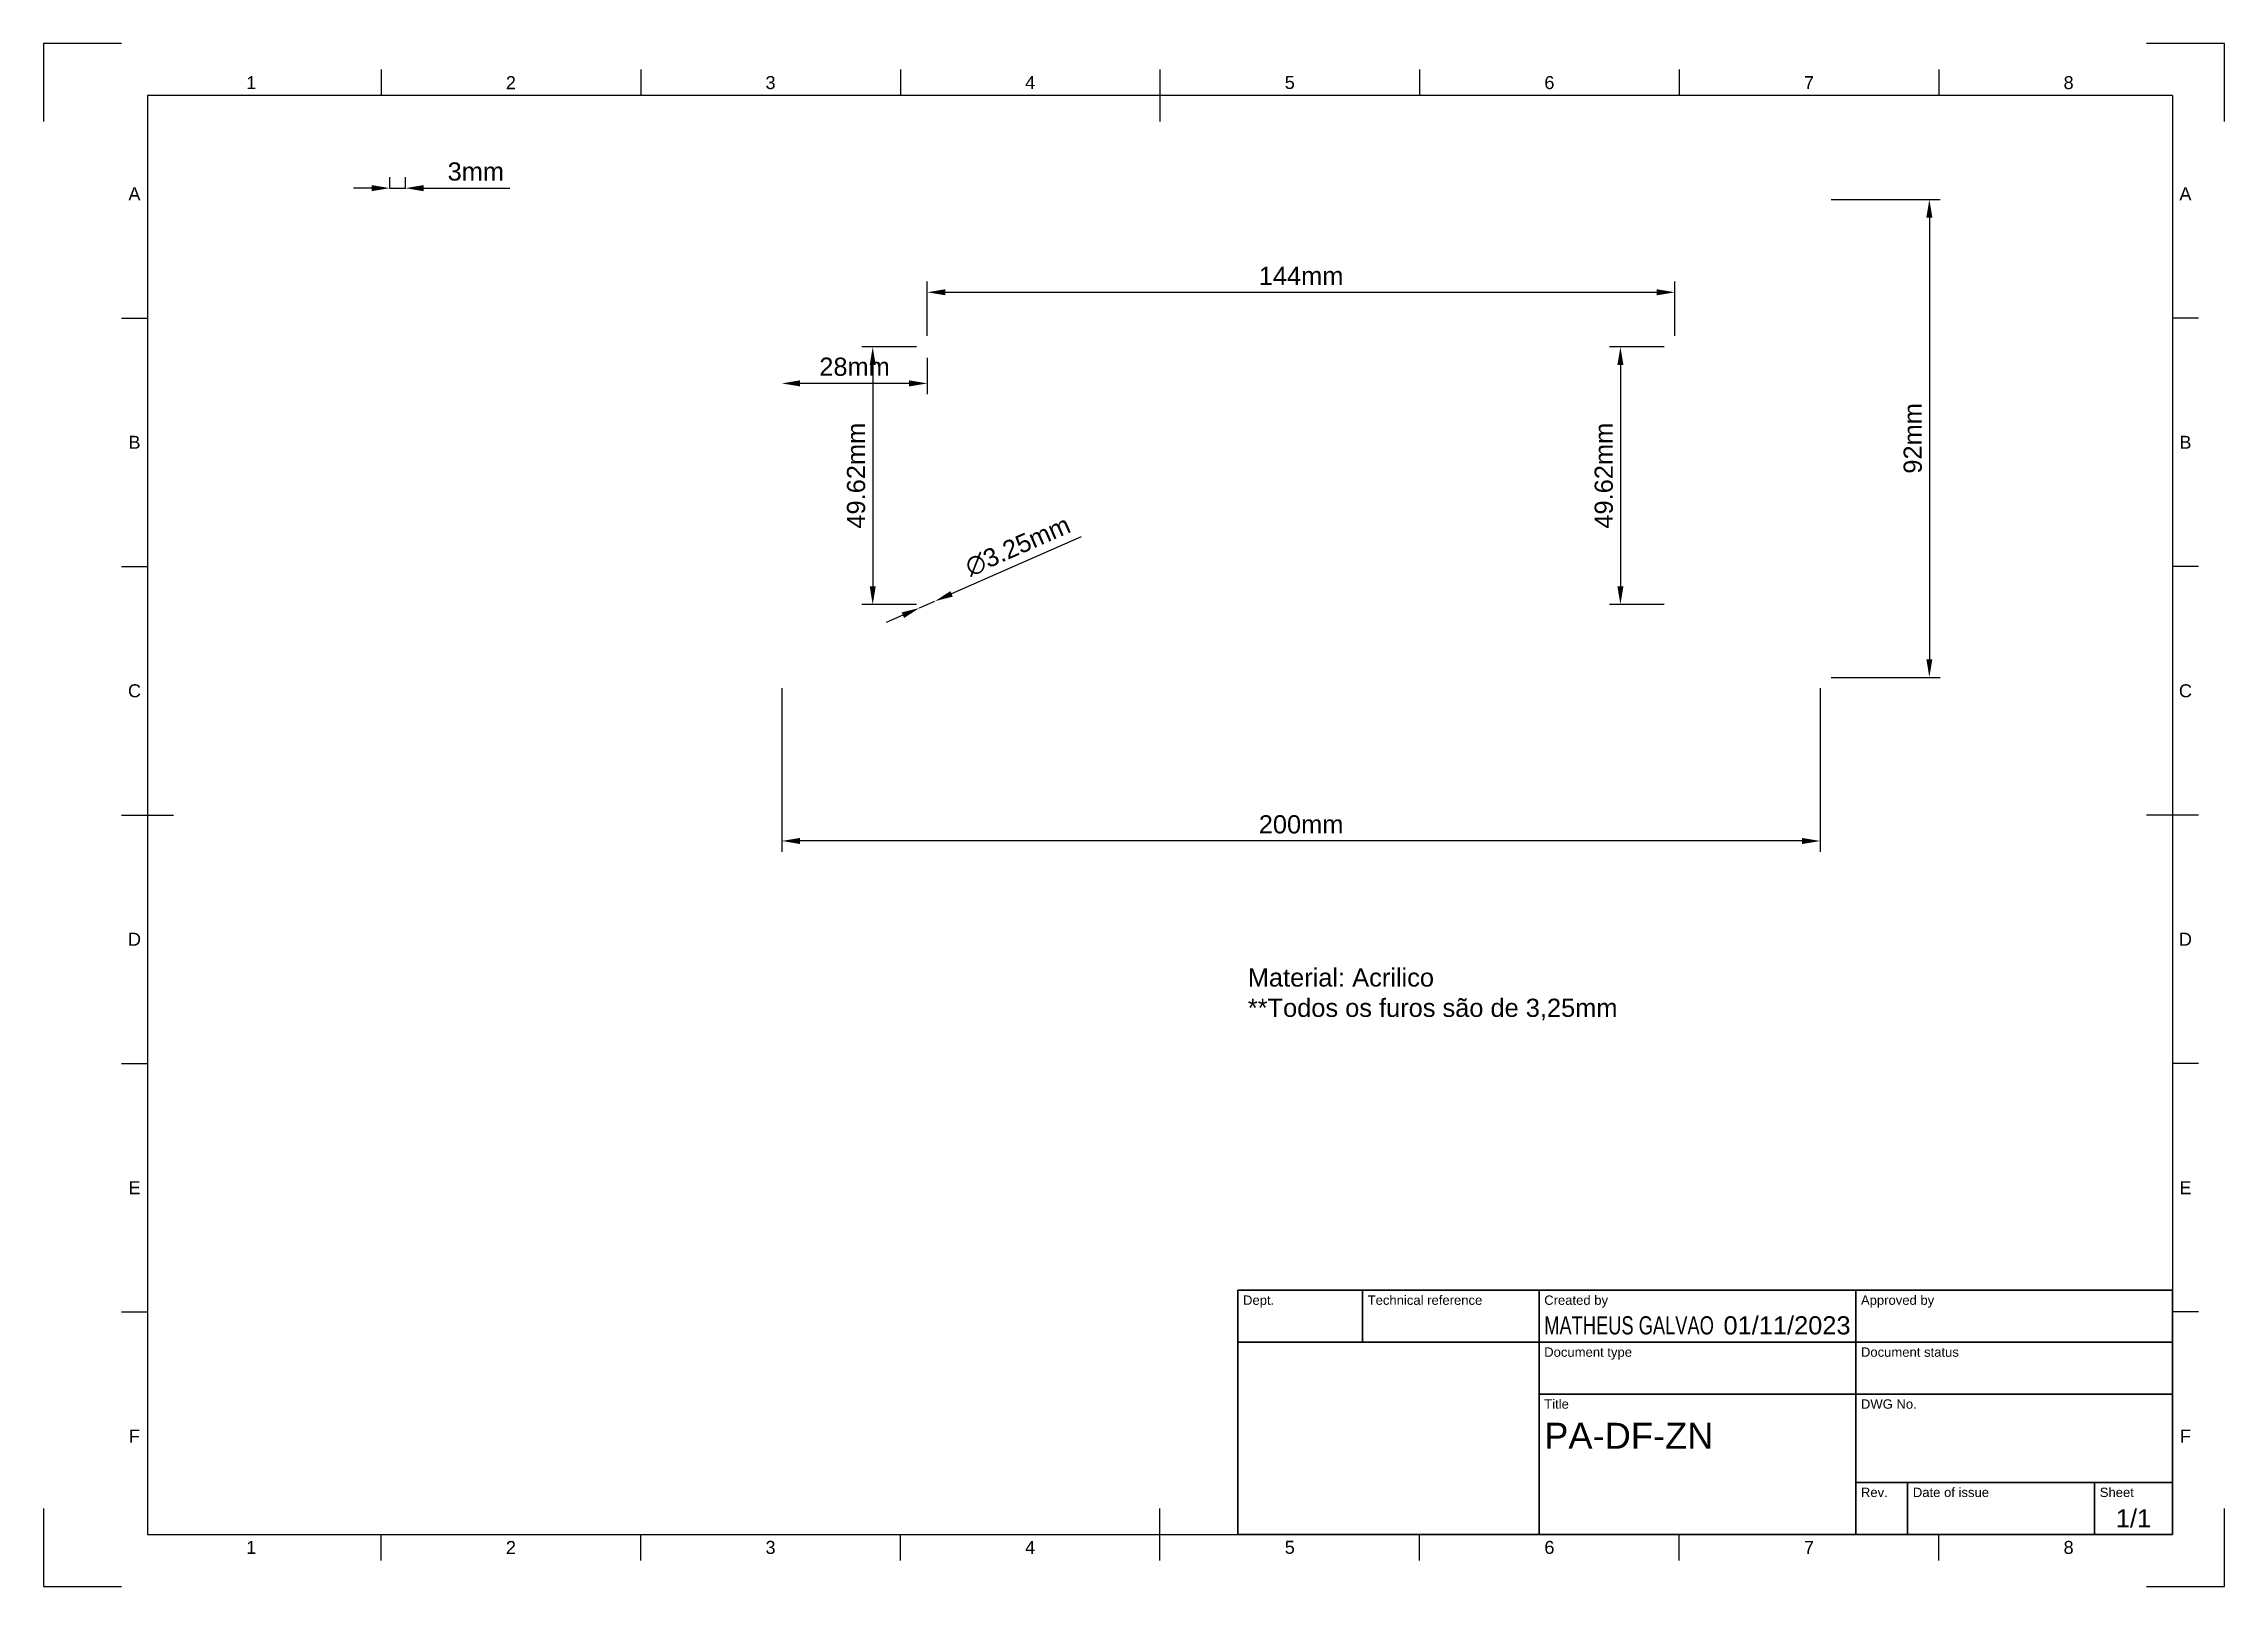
# Paper-space layout 'Folha1' of a CAD drawing. Header units: millimetres. Extents: x 0 to 420, y 0 to 297.
import ezdxf
from ezdxf.enums import TextEntityAlignment as Align

# ---------------------------------------------------------------- set-up
doc = ezdxf.new("R2010")
doc.units = ezdxf.units.MM
doc.header["$LTSCALE"] = 0.75
for name, color, linetype, lineweight in [('BORDER', 7, 'Continuous', 25), ('FD_Dimensions', 7, 'Continuous', 25), ('Notes', 7, 'Continuous', 25), ('TITLEBLOCK', 7, 'Continuous', 35)]:
    doc.layers.add(name, color=color, linetype=linetype, lineweight=lineweight)
doc.styles.add('FusionTitle', font='arial.ttf')
doc.styles.get("Standard").update_dxf_attribs({"font": 'arial.ttf'})
doc.dimstyles.new('Dim-ISO-25', dxfattribs={"dimtxt": 3.5, "dimasz": 3.5, "dimexe": 2.1, "dimexo": 2.1, "dimgap": 1.4, "dimtad": 1, "dimzin": 12, "dimdsep": 46, "dimtxsty": 'Standard', "dimcen": 0, "dimazin": 3, "dimtp": 0.1, "dimtm": 0.1, "dimtfac": 0.714286, "dimtmove": 0, "dimatfit": 3, "dimfxl": 1, "dimtzin": 12, "dimarcsym": 0})

# ---------------------------------------------------------------- blocks, each defined once
blk = doc.blocks.new('ISO_A3_SHEET')
at = {"layer": 'BORDER'}
for p, q in [((65, 292), (65, 287)), ((115, 292), (115, 287)), ((165, 292), (165, 287)), ((215, 292), (215, 282)), ((265, 292), (265, 287)), ((315, 292), (315, 287)), ((365, 292), (365, 287)), ((410, 287), (20, 287)), ((20, 287), (20, 10)), ((410, 287), (410, 10)), ((15, 244.16666), (20, 244.16666)), ((415, 244.16666), (410, 244.16666)), ((15, 196.33333), (20, 196.33333)), ((415, 196.33333), (410, 196.33333)), ((15, 148.5), (25, 148.5)), ((415, 148.5), (405, 148.5)), ((15, 100.66667), (20, 100.66667)), ((415, 100.66667), (410, 100.66667)), ((15, 52.83334), (20, 52.83334)), ((415, 52.83334), (410, 52.83334)), ((215, 5), (215, 15)), ((20, 10), (410, 10)), ((65, 5), (65, 10)), ((115, 5), (115, 10)), ((165, 5), (165, 10)), ((265, 5), (265, 10)), ((315, 5), (315, 10)), ((365, 5), (365, 10))]:
    blk.add_line(p, q, dxfattribs=at)
at = {"layer": 'Defpoints'}
for p, q in [((15, 297), (0, 297)), ((0, 297), (0, 282)), ((420, 297), (405, 297)), ((420, 282), (420, 297)), ((0, 15), (0, 0)), ((420, 0), (420, 15)), ((0, 0), (15, 0)), ((405, 0), (420, 0))]:
    blk.add_line(p, q, dxfattribs=at)
at = {"layer": 'BORDER', "style": 'FusionTitle'}
for s, p in [('1', (40, 289.5)), ('2', (90, 289.5)), ('3', (140, 289.5)), ('4', (190, 289.5)), ('5', (240, 289.5)), ('6', (290, 289.5)), ('7', (340, 289.5)), ('8', (390, 289.5)), ('A', (17.5, 268.08333)), ('A', (412.5, 268.08333)), ('B', (17.5, 220.25)), ('B', (412.5, 220.25)), ('C', (17.5, 172.41667)), ('C', (412.5, 172.41667)), ('D', (17.5, 124.58334)), ('D', (412.5, 124.58334)), ('E', (17.5, 76.75001)), ('E', (412.5, 76.75001)), ('F', (17.5, 28.91668)), ('F', (412.5, 28.91668)), ('1', (40, 7.5)), ('2', (90, 7.5)), ('3', (140, 7.5)), ('4', (190, 7.5)), ('5', (240, 7.5)), ('6', (290, 7.5)), ('7', (340, 7.5)), ('8', (390, 7.5))]:
    blk.add_text(s, height=2.5, dxfattribs=at).set_placement(p, align=Align.MIDDLE)
blk = doc.blocks.new('ISO_TITLEBLOCK')
at = {"layer": 'TITLEBLOCK'}
for p, q in [((0, 47), (-180, 47)), ((-180, 47), (-180, 0)), ((-156, 37), (-156, 47)), ((-122, 0), (-122, 47)), ((-61, 0), (-61, 47)), ((0, 0), (0, 47)), ((-180, 37), (0, 37)), ((-122, 27), (0, 27)), ((-61, 10), (0, 10)), ((-51, 0), (-51, 10)), ((-15, 0), (-15, 10)), ((-180, 0), (0, 0))]:
    blk.add_line(p, q, dxfattribs=at)
at = {"layer": 'TITLEBLOCK', "style": 'FusionTitle'}
for s, p in [('Dept.', (-179, 46)), ('Technical reference', (-155, 46)), ('Created by', (-121, 46)), ('Approved by', (-60, 46)), ('Document type', (-121, 36)), ('Document status', (-60, 36)), ('Title', (-121, 26)), ('DWG No.', (-60, 26)), ('Rev.', (-60, 9)), ('Date of issue', (-50, 9)), ('Sheet', (-14, 9))]:
    blk.add_text(s, height=1.8, dxfattribs=at).set_placement(p, align=Align.TOP_LEFT)
for tag, height, p in [('DEPT', 3.5, (-179, 42)), ('TECHNICAL_REFERENCE', 3.5, (-155, 42)), ('CREATED_BY', 3.5, (-121, 42)), ('APPROVED_BY', 3.5, (-60, 42)), ('DOCUMENT_TYPE', 3.5, (-121, 32)), ('DOCUMENT_STATUS', 3.5, (-60, 32)), ('TITLE_1', 5, (-121, 21.5)), ('TITLE_2', 5, (-121, 14)), ('TITLE_3', 5, (-121, 6.5)), ('DATE_OF_ISSUE', 3.5, (-50, 5))]:
    blk.add_attdef(tag, text='', height=height, dxfattribs=at).set_placement(p, align=Align.TOP_LEFT)
for tag, p in [('CREATED_DATE', (-62, 42)), ('APPROVED_DATE', (-0.99, 42))]:
    blk.add_attdef(tag, text='', height=3.5, dxfattribs=at).set_placement(p, align=Align.TOP_RIGHT)
for tag, height, p in [('DRAWING_NUMBER', 5, (-30.5, 19.75)), ('REV', 3.5, (-56, 4.85)), ('SHEET', 3.5, (-7.5, 4.85))]:
    blk.add_attdef(tag, text='', height=height, dxfattribs=at).set_placement(p, align=Align.TOP_CENTER)
blk = doc.blocks.new('*D23')
at = {"layer": 'Defpoints', "color": 0, "transparency": 16777216}
for p in [(142.18, 175), (342.18, 175), (142.18, 143.5)]:
    blk.add_point(p, dxfattribs=at)
at = {"layer": 'FD_Dimensions', "color": 0, "lineweight": -2, "transparency": 16777216}
for p, q in [((142.18, 172.9), (142.18, 141.4)), ((342.18, 172.9), (342.18, 141.4)), ((338.68, 143.5), (145.68, 143.5))]:
    blk.add_line(p, q, dxfattribs=at)
at = {"layer": 'FD_Dimensions', "color": 0, "transparency": 16777216}
for points in [[(145.68, 144.08), (145.68, 142.91), (142.18, 143.5)], [(338.68, 144.08), (338.68, 142.91), (342.18, 143.5)]]:
    blk.add_solid(points, dxfattribs=at)
at = {"layer": 'FD_Dimensions', "color": 0, "transparency": 16777216, "insert": (242.18, 146.68), "char_height": 3.5, "attachment_point": 5}
blk.add_mtext('200mm', dxfattribs=at)
blk = doc.blocks.new('*D24')
at = {"layer": 'Defpoints', "color": 0, "transparency": 16777216}
for p in [(342.18, 267), (342.18, 175), (363.18, 175)]:
    blk.add_point(p, dxfattribs=at)
at = {"layer": 'FD_Dimensions', "color": 0, "lineweight": -2, "transparency": 16777216}
for p, q in [((344.28, 267), (365.28, 267)), ((363.18, 263.5), (363.18, 178.5)), ((344.28, 175), (365.28, 175))]:
    blk.add_line(p, q, dxfattribs=at)
at = {"layer": 'FD_Dimensions', "color": 0, "transparency": 16777216}
for points in [[(362.6, 263.5), (363.76, 263.5), (363.18, 267)], [(362.6, 178.5), (363.76, 178.5), (363.18, 175)]]:
    blk.add_solid(points, dxfattribs=at)
at = {"layer": 'FD_Dimensions', "color": 0, "transparency": 16777216, "insert": (359.99, 221), "char_height": 3.5, "attachment_point": 5, "rotation": 90}
blk.add_mtext('92mm', dxfattribs=at)
blk = doc.blocks.new('*D25')
at = {"layer": 'Defpoints', "color": 0, "transparency": 16777216}
for p in [(170.18, 238.63), (142.18, 231.59), (142.18, 231.59)]:
    blk.add_point(p, dxfattribs=at)
at = {"layer": 'FD_Dimensions', "color": 0, "lineweight": -2, "transparency": 16777216}
for p, q in [((170.18, 236.53), (170.18, 229.49)), ((166.68, 231.59), (145.68, 231.59))]:
    blk.add_line(p, q, dxfattribs=at)
at = {"layer": 'FD_Dimensions', "color": 0, "transparency": 16777216}
for points in [[(145.68, 232.18), (145.68, 231.01), (142.18, 231.59)], [(166.68, 232.18), (166.68, 231.01), (170.18, 231.59)]]:
    blk.add_solid(points, dxfattribs=at)
at = {"layer": 'FD_Dimensions', "color": 0, "transparency": 16777216, "insert": (156.18, 234.78), "char_height": 3.5, "attachment_point": 5}
blk.add_mtext('28mm', dxfattribs=at)
blk = doc.blocks.new('*D26')
at = {"layer": 'Defpoints', "color": 0, "transparency": 16777216}
for p in [(170.18, 238.63), (159.68, 189.01), (170.18, 189.01)]:
    blk.add_point(p, dxfattribs=at)
at = {"layer": 'FD_Dimensions', "color": 0, "lineweight": -2, "transparency": 16777216}
for p, q in [((168.08, 238.63), (157.58, 238.63)), ((159.68, 235.13), (159.68, 192.51)), ((168.08, 189.01), (157.58, 189.01))]:
    blk.add_line(p, q, dxfattribs=at)
at = {"layer": 'FD_Dimensions', "color": 0, "transparency": 16777216}
for points in [[(159.1, 235.13), (160.26, 235.13), (159.68, 238.63)], [(159.1, 192.51), (160.26, 192.51), (159.68, 189.01)]]:
    blk.add_solid(points, dxfattribs=at)
at = {"layer": 'FD_Dimensions', "color": 0, "transparency": 16777216, "insert": (156.49, 213.82), "char_height": 3.5, "attachment_point": 5, "rotation": 90}
blk.add_mtext('49.62mm', dxfattribs=at)
blk = doc.blocks.new('*D27')
at = {"layer": 'Defpoints', "color": 0, "transparency": 16777216}
for p in [(314.18, 249.13), (170.18, 238.63), (314.18, 238.63)]:
    blk.add_point(p, dxfattribs=at)
at = {"layer": 'FD_Dimensions', "color": 0, "lineweight": -2, "transparency": 16777216}
for p, q in [((170.18, 240.73), (170.18, 251.23)), ((173.68, 249.13), (310.68, 249.13)), ((314.18, 240.73), (314.18, 251.23))]:
    blk.add_line(p, q, dxfattribs=at)
at = {"layer": 'FD_Dimensions', "color": 0, "transparency": 16777216}
for points in [[(173.68, 249.72), (173.68, 248.55), (170.18, 249.13)], [(310.68, 249.72), (310.68, 248.55), (314.18, 249.13)]]:
    blk.add_solid(points, dxfattribs=at)
at = {"layer": 'FD_Dimensions', "color": 0, "transparency": 16777216, "insert": (242.18, 252.29), "char_height": 3.5, "attachment_point": 5}
blk.add_mtext('144mm', dxfattribs=at)
blk = doc.blocks.new('*D28')
at = {"layer": 'Defpoints', "color": 0, "transparency": 16777216}
for p in [(314.18, 238.63), (303.68, 189.01), (314.18, 189.01)]:
    blk.add_point(p, dxfattribs=at)
at = {"layer": 'FD_Dimensions', "color": 0, "lineweight": -2, "transparency": 16777216}
for p, q in [((312.08, 238.63), (301.58, 238.63)), ((303.68, 235.13), (303.68, 192.51)), ((312.08, 189.01), (301.58, 189.01))]:
    blk.add_line(p, q, dxfattribs=at)
at = {"layer": 'FD_Dimensions', "color": 0, "transparency": 16777216}
for points in [[(303.1, 235.13), (304.26, 235.13), (303.68, 238.63)], [(303.1, 192.51), (304.26, 192.51), (303.68, 189.01)]]:
    blk.add_solid(points, dxfattribs=at)
at = {"layer": 'FD_Dimensions', "color": 0, "transparency": 16777216, "insert": (300.49, 213.82), "char_height": 3.5, "attachment_point": 5, "rotation": 90}
blk.add_mtext('49.62mm', dxfattribs=at)
blk = doc.blocks.new('*D29')
at = {"layer": 'Defpoints', "color": 0, "transparency": 16777216}
for p in [(69.67, 269.18), (66.67, 267), (69.67, 267)]:
    blk.add_point(p, dxfattribs=at)
at = {"layer": 'FD_Dimensions', "color": 0, "lineweight": -2, "transparency": 16777216}
for p, q in [((63.17, 269.18), (59.67, 269.18)), ((66.67, 269.1), (66.67, 271.28)), ((66.67, 269.18), (69.67, 269.18)), ((69.67, 269.1), (69.67, 271.28)), ((73.17, 269.18), (89.81, 269.18))]:
    blk.add_line(p, q, dxfattribs=at)
at = {"layer": 'FD_Dimensions', "color": 0, "transparency": 16777216}
for points in [[(63.17, 269.76), (63.17, 268.59), (66.67, 269.18)], [(73.17, 269.76), (73.17, 268.59), (69.67, 269.18)]]:
    blk.add_solid(points, dxfattribs=at)
at = {"layer": 'FD_Dimensions', "color": 0, "transparency": 16777216, "insert": (83.24, 272.36), "char_height": 3.5, "attachment_point": 5}
blk.add_mtext('3mm', dxfattribs=at)
blk = doc.blocks.new('*D30')
at = {"layer": 'Defpoints', "color": 0, "transparency": 16777216}
for p in [(171.67, 189.67), (168.69, 188.36)]:
    blk.add_point(p, dxfattribs=at)
at = {"layer": 'FD_Dimensions', "color": 0, "lineweight": -2, "transparency": 16777216}
for p, q in [((199.82, 202.03), (174.87, 191.07)), ((168.69, 188.36), (171.67, 189.67)), ((165.49, 186.95), (162.28, 185.54))]:
    blk.add_line(p, q, dxfattribs=at)
at = {"layer": 'FD_Dimensions', "color": 0, "transparency": 16777216}
for points in [[(174.64, 191.61), (175.11, 190.54), (171.67, 189.67)], [(165.25, 187.49), (165.72, 186.42), (168.69, 188.36)]]:
    blk.add_solid(points, dxfattribs=at)
at = {"layer": 'FD_Dimensions', "color": 0, "transparency": 16777216, "insert": (187.63, 200.26), "char_height": 3.5, "attachment_point": 5, "rotation": 23.7118}
blk.add_mtext('∅3.25mm', dxfattribs=at)

psp = doc.layouts.new('Folha1')

# ---------------------------------------------------------------- block references
at = {"layer": 'BORDER'}
psp.add_blockref('ISO_A3_SHEET', (0, 0), dxfattribs=at)
at = {"layer": 'TITLEBLOCK'}
ref = psp.add_blockref('ISO_TITLEBLOCK', (410, 10), dxfattribs=at)
ref.add_attrib('CREATED_DATE', '01/11/2023', dxfattribs={"height": 3.5, "style": 'FusionTitle'}).set_placement((348, 52), align=Align.TOP_RIGHT)
ref.add_attrib('SHEET', '1/1', dxfattribs={"height": 3.5, "style": 'FusionTitle'}).set_placement((402.5, 14.85), align=Align.TOP_CENTER)
ref.add_attrib('TITLE_1', 'PA-DF-ZN', dxfattribs={"height": 5, "style": 'FusionTitle'}).set_placement((289, 31.5), align=Align.TOP_LEFT)
ref.add_attrib('CREATED_BY', 'MATHEUS GALVAO', dxfattribs={"height": 3.5, "style": 'FusionTitle', "width": 0.720429}).set_placement((289, 52), align=Align.TOP_LEFT)

# ---------------------------------------------------------------- texts
at = {"layer": 'Notes', "insert": (231.918, 118.967), "char_height": 3.5, "attachment_point": 1}
psp.add_mtext_dynamic_manual_height_columns('Material: Acrilico\\P**Todos os furos são de 3,25mm', width=80.45367, gutter_width=17.5, heights=[0], dxfattribs=at)

# ---------------------------------------------------------------- dimensions: what is measured, and where the dimension line sits
at = {"layer": 'FD_Dimensions'}
for p1, p2, distance, picture, middle in [((66.668, 266.996), (69.668, 266.996), 2.18, '*D29', (83.241, 272.364)), ((342.181, 266.996), (342.181, 174.996), 21, '*D24', (359.994, 220.996)), ((170.181, 238.633), (314.181, 238.633), 10.5, '*D27', (242.181, 252.29)), ((170.181, 238.633), (170.181, 189.013), -10.5, '*D26', (156.494, 213.823)), ((314.181, 238.633), (314.181, 189.013), -10.5, '*D28', (300.494, 213.823)), ((342.181, 174.996), (142.181, 174.996), 31.5, '*D23', (242.181, 146.683))]:
    dim = psp.add_aligned_dim(p1=p1, p2=p2, distance=distance, dimstyle='Dim-ISO-25', override={"dimlfac": -1, "dimpost": 'mm', "dimclrd": 0, "dimclre": 0}, dxfattribs=at)
    dim.commit()
    dim.dimension.update_dxf_attribs({"geometry": picture, "text_midpoint": middle})
dim = psp.add_linear_dim(base=(142.181, 231.594), p1=(170.181, 238.633), p2=(142.181, 231.594), angle=180, dimstyle='Dim-ISO-25', override={"dimlfac": -1, "dimpost": 'mm', "dimclrd": 0, "dimclre": 0}, dxfattribs=at)
dim.commit()
dim.dimension.update_dxf_attribs({"geometry": '*D25', "text_midpoint": (156.181, 234.781)})
dim = psp.add_diameter_dim_2p(p1=(168.693, 188.359), p2=(171.668, 189.666), dimstyle='Dim-ISO-25', override={"dimlfac": -1, "dimpost": 'mm'}, dxfattribs=at)
dim.commit()
dim.dimension.update_dxf_attribs({"geometry": '*D30', "text_midpoint": (188.951, 197.257)})

doc.saveas('drawing.dxf')
